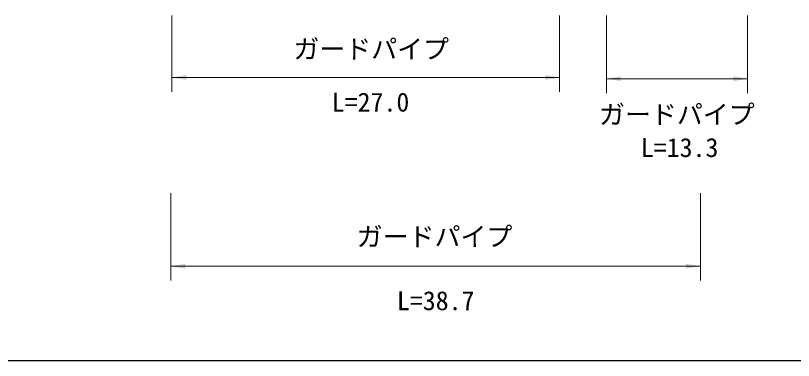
# Model space of a CAD drawing. Units: millimetres, scale not verified. Extents: x 40000 to 680000, y 20000 to 380000.
# Drawn here: x 203282 to 257286, y 205000 to 228973 of the extents above; entities that cross this region are included whole.
import ezdxf
from ezdxf.enums import TextEntityAlignment as Align

# ---------------------------------------------------------------- set-up
doc = ezdxf.new("R2010")
doc.units = ezdxf.units.MM
doc.header["$LTSCALE"] = 1000
doc.layers.add('M-STR-HTXT', color=7, linetype='Continuous', lineweight=13)
doc.layers.add('M-TTL-BAND', color=7, linetype='Continuous', lineweight=25)
doc.styles.add('ＭＳ ゴシック', font='')
doc.styles.get('ＭＳ ゴシック').set_extended_font_data('MS Gothic')

# ---------------------------------------------------------------- blocks, each defined once
blk = doc.blocks.new('filled_arrow')
at = {"color": 0, "linetype": 'Continuous', "lineweight": -2}
blk.add_solid([(7.5, 1.25), (0, 0), (7.5, -1.25)], dxfattribs=at)

msp = doc.modelspace()

# ---------------------------------------------------------------- linework, layer by layer
at = {"layer": 'M-STR-HTXT'}
for p, q in [((214142, 228973), (214142, 223666)), ((241052, 228973), (241052, 223666)), ((244304, 228973), (244304, 223582)), ((254107, 228973), (254107, 223582)), ((214142, 224666), (241052, 224666)), ((244304, 224582), (254107, 224582)), ((214062, 216625), (214062, 210549)), ((250823, 216625), (250823, 210549)), ((214062, 211549), (250823, 211549))]:
    msp.add_line(p, q, dxfattribs=at)
at = {"layer": 'M-TTL-BAND'}
msp.add_line((40000, 205000), (579000, 205000), dxfattribs=at)

# ---------------------------------------------------------------- block references
at = {"layer": 'M-STR-HTXT', "xscale": 133, "yscale": 133}
for p in [(214142, 224666), (244304, 224582), (214062, 211549)]:
    msp.add_blockref('filled_arrow', p, dxfattribs=at)
at = {"layer": 'M-STR-HTXT', "xscale": 133, "yscale": 133, "rotation": 180}
for p in [(241052, 224666), (254107, 224582), (250823, 211549)]:
    msp.add_blockref('filled_arrow', p, dxfattribs=at)

# ---------------------------------------------------------------- texts
at = {"layer": 'M-STR-HTXT', "style": 'ＭＳ ゴシック'}
for p in [(222570, 226645), (243790, 222099), (226966, 213610)]:
    msp.add_text('ガードパイプ', height=1320, dxfattribs=at).set_placement(p, align=Align.MIDDLE_LEFT)
for s, p in [('L=27.0', (227925, 221899)), ('L=13.3', (249384, 218742)), ('L=38.7', (232450, 208098))]:
    msp.add_text(s, height=1320, dxfattribs=at).set_placement(p, align=Align.BOTTOM_CENTER)

doc.saveas('drawing.dxf')
